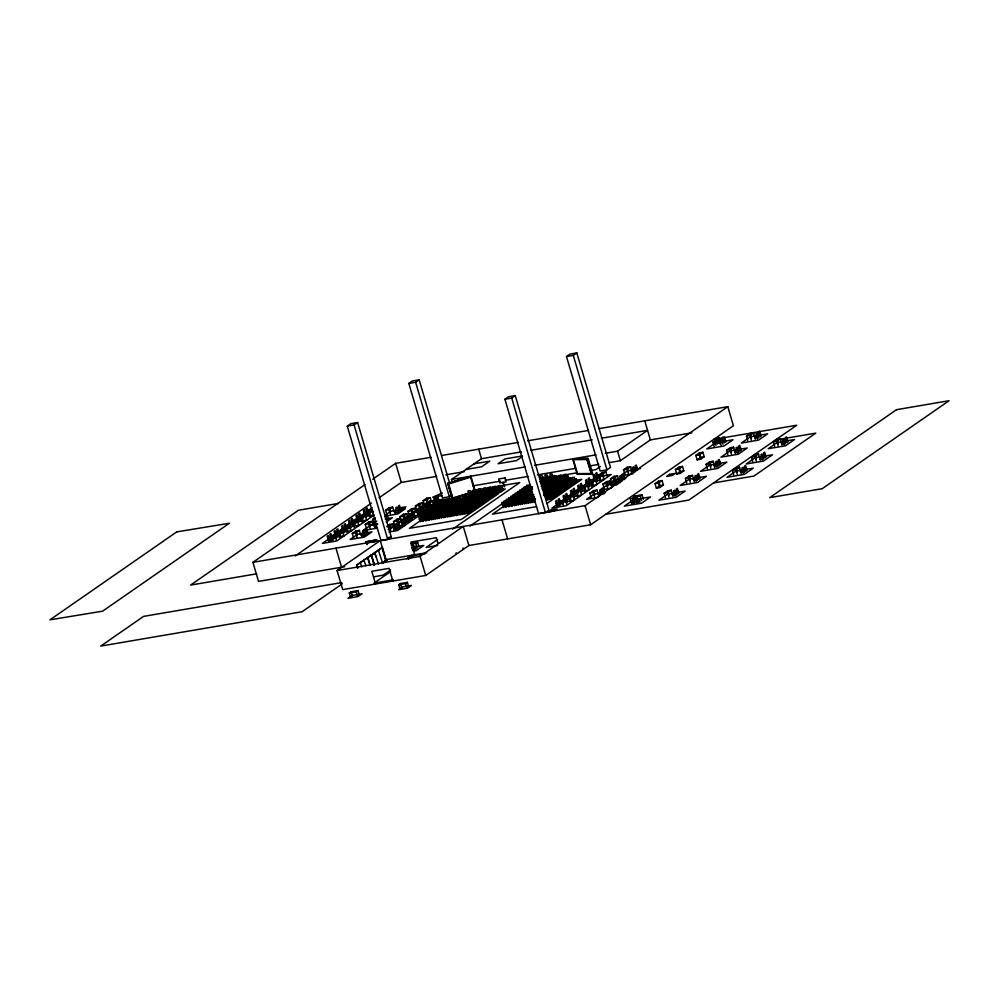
<?xml version="1.0" encoding="UTF-8"?>
<svg xmlns="http://www.w3.org/2000/svg" width="999" height="999" viewBox="0 0 999 999"><rect width="100%" height="100%" fill="white"/><g stroke="black" fill="none" stroke-linecap="round" stroke-linejoin="round"><path stroke-width="1.5" d="M347.265 426.123L350.799 423.663L357.605 422.515L391.296 536.987L387.762 539.435L380.956 540.596L347.265 426.123L354.071 424.962L357.605 422.515M451.685 495.104L449.325 496.74L442.52 497.902L408.828 383.429L412.362 380.969L419.168 379.807L449.363 482.392M408.828 383.429L415.634 382.267L419.168 379.807M344.618 566.72L258.529 581.406L252.922 562.325L365.072 484.54M372.714 479.233L395.654 463.324L431.019 457.292M504.907 399.238L508.441 396.778L515.247 395.616L548.938 510.102L545.404 512.549L538.598 513.711L504.907 399.238L511.713 398.077L515.247 395.616M566.47 356.531L570.004 354.083L576.81 352.922L610.501 467.395L606.967 469.855L600.162 471.016L566.47 356.531L573.276 355.369L576.81 352.922M295.229 555.943L371.416 503.109M379.033 497.827L401.273 482.405L436.638 476.373M353.421 524.875L352.647 522.265L349.288 523.426L351.536 523.039L352.31 525.649M360.864 519.655L360.102 517.045L356.743 518.206L360.676 517.544L361.988 522.002M353.009 522.939L349.538 523.526L345.941 526.023L349.4 525.437L353.009 522.939L354.308 527.385M354.932 525.087L353.621 520.629L357.217 518.131L358.529 522.589M372.227 507.729L368.631 510.227L369.942 514.672M340.159 535.651L338.848 531.193L343.419 527.922L359.278 525.349M346.029 526.111L344.917 526.873L348.276 525.724L349.038 528.334M368.231 514.423L367.47 511.813L366.358 512.574L367.12 515.184M372.964 512.599L372.09 509.627L366.72 511.151L370.08 510.002L370.841 512.612M356.106 520.017L322.39 543.406L336.8 540.946L374.275 514.96L359.852 517.42M331.281 537.574L327.922 538.723L331.281 537.574L332.043 540.172M338.923 535.339L338.149 532.729L335.901 533.116L330.532 536.913L333.878 535.764L334.653 538.374M334.79 533.891L338.149 532.729M340.759 530.919L337.4 532.08L340.759 530.919L341.533 533.528M344.18 530.531L342.682 525.437L341.583 526.211L342.307 528.683L345.666 527.534L347.215 532.567M360.676 517.544L357.08 520.042L353.621 520.629M331.556 536.163L335.015 535.576L338.611 533.079L339.922 537.524M361.601 516.008L359.353 516.396L364.972 514.735L368.569 512.237L369.88 516.695M338.848 531.193L342.307 530.606L345.904 528.109L342.445 528.708M388.324 519.368L385.602 510.189L389.198 507.692L392.657 507.105L393.968 511.563M353.596 537.912L352.285 533.466L355.881 530.968L359.34 530.382L360.651 534.827M366.596 528.833L365.297 524.388L368.893 521.89L372.352 521.303L373.663 525.749M374.126 523.788L372.814 519.343L375.212 517.682M352.285 533.466L355.744 532.867L359.34 530.382M365.297 524.388L368.756 523.801L372.352 521.303M385.602 510.189L389.061 509.602L392.657 507.105M376.735 521.041L362.999 530.569L377.41 528.109M384.627 515.559L390.871 511.226L405.294 508.778L397.802 513.973L384.827 516.183M386.825 514.273L385.714 515.047L387.212 520.129M397.577 509.577L394.218 510.726L394.992 513.336M397.59 511.525L396.828 508.916L397.939 508.154L405.994 506.805L402.997 508.878L397.227 509.865M360.989 534.003L364.348 532.854L360.989 534.003L361.763 536.613M364.71 531.431L363.599 532.192L366.958 531.043L364.71 531.431L365.472 534.028M374.825 527.559L374.063 524.95L375.162 524.188L375.936 526.785M396.466 510.352L400.224 507.792M377.41 523.801L374.063 524.95M386.438 517.519L387.55 516.758L385.302 517.132M386.151 522.04L392.407 517.719L385.189 518.943M452.31 482.217L451.511 479.495L481.493 458.703L521.466 451.885M401.061 521.253L399.75 516.795L403.346 514.298L406.805 513.711L408.116 518.169M409.353 515.734L408.042 511.276L411.638 508.778L415.097 508.191L416.408 512.649M416.783 510.452L415.472 505.993L419.068 503.508L422.527 502.909L423.838 507.367M424.475 505.144L423.164 500.686L426.76 498.189L430.219 497.602L431.531 502.06M387.063 526.136L389.46 524.475L392.919 523.888L394.23 528.334M394.855 526.036L393.544 521.59L397.14 519.093L400.599 518.506L401.91 522.952M366.171 541.77L376.698 539.897L366.171 541.77L367.008 544.592M399.75 516.795L403.209 516.208L406.805 513.711M408.042 511.276L411.501 510.689L415.097 508.191M415.472 505.993L418.931 505.407L422.527 502.909M423.164 500.686L426.623 500.099L430.219 497.602M393.544 521.59L397.003 520.991L400.599 518.506M387.025 526.773L389.323 526.373L392.919 523.888M367.844 542.744L375.774 541.47M388.124 529.545L428.096 501.823L442.507 499.363L397.54 530.544L388.886 532.017M408.304 517.107L411.663 515.959L408.304 517.107L409.066 519.717M410.914 515.297L414.273 514.148L410.914 515.297L411.675 517.907M393.456 527.734L396.815 526.573L393.456 527.734L394.23 530.344M396.066 525.924L399.425 524.775L396.066 525.924L396.84 528.533M401.323 522.265L404.682 521.116L401.323 522.265L402.098 524.875M403.933 520.454L407.292 519.305L403.933 520.454L404.695 523.064M424.363 506.505L427.722 505.357L424.363 506.505L425.137 509.115M426.973 504.695L430.332 503.546L426.973 504.695L427.747 507.305M419.43 511.313L420.542 510.539L417.182 511.7L417.957 514.31M419.792 509.89L423.151 508.741L419.792 509.89L420.567 512.499M432.305 501.186L435.664 500.037L432.305 501.186L433.079 503.796M434.915 499.388L438.274 498.226L434.915 499.388L435.676 501.985M599.238 428.596L727.784 406.668L733.391 425.749L590.659 524.75L468.893 545.516L425.724 575.461L342.694 589.622L337.075 570.541L380.244 540.596L385.864 559.677L426.635 552.722M422.739 518.006L419.443 519.193L422.739 518.006L423.514 520.616M421.69 517.632L424.987 516.458L423.826 517.27L423.089 514.785L420.966 515.147L422.452 520.229M436.351 507.455L435.177 508.266L434.453 505.794L436.588 505.432L437.312 507.904L438.486 507.092M437.425 506.705L439.56 506.343L438.836 503.871L436.7 504.233L437.425 506.705L440.734 505.531L442.02 509.49L439.885 509.852L439.16 507.38L441.283 507.005M432.817 511.026L433.991 510.214L434.752 512.824M439.56 506.343L440.734 505.531M441.808 504.782L442.982 503.983L443.743 506.58M447.477 500.861L446.303 501.673L445.579 499.188L443.444 499.55L444.18 502.035M425.861 517.482L422.552 518.656L425.861 517.482L426.623 520.092M433.803 510.864L437.1 509.69M442.794 504.62L443.956 503.808M448.464 500.686L447.29 501.498L446.553 499.025L448.688 498.663L449.425 501.136L450.586 500.324M424.413 517.919L409.428 528.321L461.313 519.468L498.788 493.469L486.575 495.554M433.154 511.85L435.651 510.127M438.149 508.391L444.393 504.058M357.505 568.019L356.643 565.122L382.355 547.489L386.188 560.526L382.767 562.912M356.643 565.122L382.355 547.489M428.109 515.921L426.935 516.733L427.709 519.343M432.604 512.799L431.431 513.611L429.957 508.916L432.092 508.541M433.678 512.05L434.852 511.238L432.717 511.613M441.595 506.568L440.434 507.38L439.697 504.895L437.562 505.257L438.299 507.742L441.595 506.568L442.37 509.178M428.971 516.945L425.674 518.119L428.971 516.945L429.745 519.555M427.922 516.57L429.083 515.759M434.665 511.888L437.962 510.714L434.665 511.888L433.928 509.403L436.063 509.04L436.8 511.525M441.408 507.205L444.705 506.031L443.544 506.843M434.553 513.086L435.714 512.275L432.417 513.449L431.68 510.964L433.816 510.601M452.535 500.611L453.708 499.8L450.399 500.974L449.675 498.489L451.81 498.126L453.309 503.209M431.943 516.471L428.646 517.657L431.943 516.471L432.717 519.08M436.788 510.127L434.652 510.489L435.389 512.974L436.563 512.162M439.885 509.852L443.181 508.678L442.02 509.49M445.554 505.919L444.38 506.73L446.516 506.368L445.791 503.896L443.656 504.258L445.429 510.089L446.603 509.278M450.287 500.774L448.151 501.136L448.876 503.621L450.049 502.809L450.811 505.407M454.782 497.652L452.647 498.014L453.371 500.499L454.545 499.687M434.19 514.922L433.029 515.734L433.791 518.331M439.772 511.051L440.934 510.239M448.763 504.807L449.937 503.996M452.185 502.447L448.876 503.621M435.626 515.846L432.33 517.02L435.626 515.846L436.401 518.456M439.722 516.146L438.224 511.063L436.088 511.426L436.825 513.898L440.122 512.724M441.321 510.789L443.456 510.427L442.719 507.942L440.584 508.304L441.321 510.789L444.617 509.615M444.742 508.416L443.568 509.228L445.704 508.866M451.723 501.698L449.587 502.072L450.312 504.545L451.486 503.733M455.457 505.232L453.971 500.149L451.835 500.511L452.559 502.984L455.869 501.81M436.513 517.257L435.739 514.647L434.577 515.459L437.874 514.285M469.817 492.607L468.643 493.419L471.953 492.245L469.817 492.607L470.579 495.217M522.402 456.543L516.57 460.576L498.064 463.736L505.057 458.891L522.14 455.981M439.735 515.147L436.438 516.321L439.735 515.147L440.509 517.757M453.571 502.559L451.448 502.922L452.172 505.407L453.346 504.595L454.108 507.205M457.317 506.093L455.831 500.998L453.696 501.361L454.42 503.846L455.594 503.034L456.356 505.644M476.973 491.396L473.663 492.569L476.973 491.396L477.734 493.993M342.345 583.803L302.06 611.75L100.762 646.078L143.569 616.383L341.795 582.579M444.193 514.385L440.896 515.559L444.193 514.385L444.967 516.995M446.79 509.602L444.655 509.965L445.392 512.437L446.565 511.625M450.537 513.124L449.038 508.041L446.915 508.404L447.639 510.889L450.936 509.702M455.794 503.359L453.658 503.721L454.383 506.206L455.556 505.394M458.042 501.798L455.906 502.16L456.63 504.645L457.804 503.833M460.052 502.272L458.878 503.084L461.014 502.722M463.374 499.962L465.509 499.6L464.785 497.127L462.649 497.49L463.374 499.962L464.547 499.15M467.033 495.566L464.897 495.929L465.621 498.401L466.795 497.602M467.282 497.215L470.654 494.88M475.387 492.632L472.077 493.806L475.387 492.632L476.148 495.242M445.392 512.437L448.688 511.263L450.074 515.559M457.692 505.032L454.383 506.206M456.63 504.645L459.94 503.471M465.509 499.6L466.683 498.788M468.931 497.227L465.621 498.401M448.226 513.698L444.917 514.872L448.226 513.698L448.988 516.308M452.322 513.998L450.824 508.916L448.688 509.278L449.413 511.75L450.586 510.939L451.348 513.548M454.57 512.437L453.071 507.355L450.936 507.717L451.66 510.202L452.834 509.39M463.561 506.206L462.062 501.111L459.927 501.473L460.664 503.958L463.961 502.784M467.407 499.275L468.568 498.464M491.733 493.631L500.761 492.095L505.257 488.973L468.918 495.242L469.655 497.714L470.816 496.915L471.59 499.512M452.722 510.576L449.413 511.75M460.352 507.317L459.577 504.707L458.416 505.519L461.713 504.345M469.542 498.913L470.704 498.101M480.407 491.77L477.097 492.944L480.407 491.77L482.567 499.438M482.754 493.144L481.98 490.534L478.683 491.708M452.422 512.986L449.125 514.16L452.422 512.986L453.196 515.584M456.518 513.286L455.02 508.191L452.897 508.553L453.621 511.038L456.918 509.865M461.775 503.521L459.64 503.883L460.364 506.356L461.538 505.544L462.3 508.154M462.612 504.795L464.747 504.433L464.023 501.96L461.888 502.322L462.612 504.795L463.786 503.996L464.547 506.593M474.513 500.811L473.014 495.716L470.879 496.078L471.603 498.563L472.777 497.752L473.551 500.362M453.309 514.398L452.547 511.788L451.373 512.599L454.67 511.426M463.673 505.182L460.364 506.356M471.491 499.762L472.664 498.951M485.889 490.846L482.579 492.02L485.889 490.846L486.65 493.456M488.236 492.22L487.462 489.61L484.165 490.784L484.927 493.394M455.507 511.888L456.68 511.076M463.499 512.662L461.413 505.931L459.278 506.293L460.002 508.778L463.311 507.604M463.424 506.406L462.262 507.217L464.385 506.855M469.655 506.343L468.156 501.248L466.021 501.61L466.758 504.095L467.919 503.284M474.9 496.578L472.764 496.94L473.501 499.413L474.662 498.601M479.233 501.735L477.147 495.017L475.012 495.379L475.749 497.852L479.045 496.678M383.566 562.15L385.814 560.589L381.98 547.552M505.019 477.922L506.181 481.868L499.837 482.954L498.676 479.008L505.082 477.884M386.613 560.227L384.877 560.526M457.642 511.525L458.816 510.714M457.754 510.327L461.063 509.153L462.325 513.474M466.633 505.294L467.807 504.483M489.947 492.532L489.185 489.922L490.347 489.11L492.482 488.748L493.256 491.358M490.896 489.997L487.599 491.171L490.896 489.997L492.732 496.528M462.837 508.853L461.675 509.665L463.811 509.303M468.419 504.982L471.715 503.808L468.419 504.982L467.694 502.509L469.817 502.147L471.316 507.23M473.563 505.669L472.065 500.586L469.942 500.949L470.666 503.421L471.84 502.622L472.602 505.219M475.162 500.312L476.336 499.5M480.319 500.998L478.821 495.904L476.685 496.266L477.41 498.751L478.583 497.939L479.345 500.549M481.068 494.343L478.933 494.705L479.657 497.19L480.831 496.378M492.482 488.748L489.185 489.922M460.477 511.613L457.18 512.787L460.477 511.613L461.251 514.223M462.724 510.052L459.428 511.226L460.589 510.414L461.363 513.024M480.719 497.577L477.41 498.751M502.722 482.455L504.607 486.813L503.296 482.367M497.302 487.987L493.993 489.16L497.302 487.987L498.064 490.596M464.622 510.901L461.326 512.075L464.622 510.901L465.397 513.511M463.573 510.514L464.747 509.702L465.509 512.312M469.168 512.862L467.22 506.118L465.097 506.481L465.821 508.953L469.13 507.779L469.892 510.389M473.663 509.752L471.728 502.997L469.592 503.359L470.317 505.844L473.626 504.67L474.388 507.267M478.159 506.63L476.223 499.875L474.088 500.237L474.812 502.722L475.986 501.91L476.748 504.52M480.719 496.753L478.583 497.115L479.308 499.6L480.482 498.788M485.477 494.268L483.991 489.173L481.855 489.535L483.803 496.478L484.977 495.666L485.751 498.276M485.327 492.445L486.063 494.917L489.36 493.743M495.716 489.235L492.407 490.409L495.716 489.235L496.478 491.833M411.738 544.405L417.682 542.445L418.993 546.903M415.984 549.025L415.222 546.416L413.087 546.778L411.925 547.589L412.687 550.199M465.709 510.152L466.87 509.34L467.644 511.95M469.13 507.779L465.821 508.953M473.626 504.67L470.317 505.844M472.564 504.283L475.874 503.109L476.635 505.706M482.617 498.426L479.308 499.6M487.112 495.304L483.803 496.478M466.258 510.626L465.097 511.438L468.394 510.264L466.258 510.626L467.033 513.236M475.262 504.383L474.088 505.194L477.385 504.02L475.262 504.383L476.024 506.993M481.88 500.899L478.583 502.072L481.88 500.899L482.654 503.508M482.005 499.712L480.831 500.511L484.14 499.338L482.005 499.712L482.767 502.31M486.388 497.789L483.079 498.963L486.388 497.789L487.15 500.387M486.501 496.59L485.327 497.402L488.636 496.228L486.501 496.59L487.262 499.2M490.884 494.667L487.574 495.841L490.884 494.667L491.645 497.277M414.048 547.227L415.222 546.416M500.736 488.374L497.427 489.547L500.736 488.374L501.498 490.984M470.641 508.703L467.345 509.877L470.641 508.703L471.416 511.301M475.137 505.581L471.84 506.755L475.137 505.581L475.911 508.191M479.632 502.46L476.336 503.633L479.632 502.46L480.407 505.069M493.893 495.716L493.131 493.106L489.822 494.28M350.612 597.452L349.3 592.994L351.099 591.745L358.017 590.571L359.328 595.017M503.084 489.735L502.31 487.137L499.013 488.311M349.3 592.994L356.218 591.82L358.017 590.571M390.534 570.004L383.029 575.212L373.876 576.773M406.805 558.728L411.813 555.257M373.963 583.154L390.547 571.653M408.404 559.265L413.499 555.719L425.499 553.683M437.512 539.585L426.148 547.477L437.674 545.504M452.684 529.07L519.705 482.579L474.463 490.297M337.075 570.541L420.104 556.381L463.274 526.436L468.893 545.516M469.98 526.123L505.357 501.585M510.414 498.076L514.21 495.442M519.28 491.933L524.338 488.424M505.781 503.846L502.472 505.019L505.781 503.846L506.543 506.456M509.215 500.349L510.389 499.537M511.463 498.788L514.772 497.614M520.467 492.544L523.763 491.371L522.589 492.182L521.865 489.71L519.73 490.072L521.228 495.154M522.714 490.984L523.876 490.172M548.538 485.439L546.416 485.801L543.906 477.285L540.596 478.459L539.872 475.974L542.007 475.611L542.732 478.096L539.61 478.771M531.281 489.298L530.506 486.7L529.345 487.512L528.608 485.027L526.473 485.389L527.21 487.874M542.732 478.096L543.906 477.285M508.891 503.321L505.594 504.495L508.891 503.321L509.652 505.931M507.842 502.934L509.003 502.122M521.328 493.581L524.625 492.407L521.328 493.581L520.591 491.096L522.727 490.734L523.464 493.219M523.576 492.02L524.75 491.208L525.511 493.818M529.595 484.865L530.319 487.337L531.493 486.525M508.691 502.897L492.457 514.148L536.713 506.605M521.178 494.23L524.937 491.633M550.924 483.204L548.913 476.436L545.616 477.609L544.88 475.124L547.015 474.762L547.752 477.235L544.043 478.022L545.541 483.104M516.72 497.889L517.882 497.077M521.216 494.767L522.377 493.956M527.959 490.097L529.12 489.285M512 502.784L508.703 503.958L512 502.784L512.774 505.394M523.364 493.793L522.19 494.605L521.466 492.12L523.601 491.758M530.107 489.11L528.933 489.922L528.209 487.45L530.344 487.087L531.068 489.56M531.181 488.361L532.355 487.562M547.752 477.235L548.913 476.436M540.696 482.205L541.87 481.393L542.632 484.003M515.334 500.474L516.495 499.662L514.373 500.037M517.582 498.926L518.743 498.114L516.62 498.476M528.821 491.121L529.994 490.309L527.859 490.671M514.972 502.31L511.675 503.484L514.972 502.31L515.746 504.92M517.22 500.749L513.923 501.923L516.058 501.56M517.569 497.527L515.447 497.889L516.171 500.374L517.345 499.562M522.914 495.691L525.049 495.329L524.325 492.844L522.19 493.206L522.914 495.691L524.088 494.88L524.85 497.49M526.336 493.319L525.162 494.13L527.297 493.768L528.346 497.115L526.211 497.477L525.486 495.005L527.609 494.642M545.941 479.682L544.78 480.494L548.076 479.32L545.941 479.682L547.077 483.254M554.695 478.184L553.933 475.574L550.636 476.748L549.9 474.263L552.035 473.901L552.759 476.386L549.063 477.16M522.802 496.89L523.976 496.078M525.049 495.329L526.223 494.517M546.303 480.644L543.006 481.818L544.18 481.006L544.942 483.616M552.759 476.386L553.933 475.574M518.656 501.685L515.359 502.859L518.656 501.685L519.43 504.295M525.761 493.781L523.626 494.143L524.35 496.628L525.524 495.816M526.598 495.067L528.733 494.692L528.009 492.22L525.874 492.582L526.598 495.067L529.907 493.893M549.188 480.144L548.026 480.956L551.323 479.782M399.987 589.248L398.676 584.79L400.474 583.541L407.392 582.367L408.703 586.813M524.35 496.628L527.659 495.442M553.858 481.068L553.096 478.471L549.787 479.645M522.764 500.986L519.468 502.16L522.764 500.986L523.538 503.596M526.211 497.477L527.385 496.665L528.146 499.275M554.258 477.297L552.122 477.659L552.847 480.132L554.982 479.77L557.929 477.597L554.62 478.821L556.755 478.459M543.468 482.529L544.205 485.002L547.502 483.828L545.367 484.19M552.847 480.132L554.02 479.32L554.782 481.93M398.676 584.79L405.594 583.616L407.392 582.367M533.578 498.963L532.08 493.881L529.945 494.243L530.669 496.715L531.843 495.904M545.329 486.55L544.168 487.362L543.431 484.877L545.566 484.515M546.416 485.801L547.577 484.99L548.351 487.599M527.996 502.834L527.235 500.224L523.926 501.398M528.421 498.276L531.73 497.102L533.104 501.398M562.937 476.785L559.64 477.959L562.937 476.785L563.711 479.395M531.256 499.537L527.947 500.711L531.256 499.537L532.017 502.147M531.368 498.339L530.207 499.15L532.33 498.788M533.616 496.778L532.455 497.589L534.577 497.227M549.587 483.828L547.452 484.19L548.189 486.675L549.363 485.864L550.124 488.474M552.971 486.788L555.107 486.426L555.831 488.898L553.696 489.26L551.835 482.267L549.712 482.642L550.437 485.114L551.61 484.303M567.557 479.345L566.058 474.263L563.923 474.625L564.66 477.11L567.956 475.936L568.718 478.533M533.329 499.188L532.155 499.999L535.464 498.826L533.329 499.188L534.09 501.785M543.394 492.195L546.703 491.021L545.529 491.833L544.805 489.348L542.669 489.722M545.641 490.634L547.777 490.272L547.052 487.799L544.917 488.161L545.641 490.634L546.815 489.822L547.589 492.432M551.548 484.677L549.413 485.039L550.149 487.524L551.311 486.713M552.397 485.964L554.52 485.601L553.796 483.116L551.66 483.479L552.397 485.964L555.694 484.79M456.093 553.521L456.193 552.759M463.024 548.713L463.124 547.952M567.956 475.936L564.66 477.11M546.69 490.209L544.555 490.571L545.292 493.056L546.453 492.245M548.938 488.648L546.803 489.011L547.539 491.496L548.701 490.684M545.679 483.329L547.814 482.954L549.787 489.935L553.084 488.761M554.283 486.813L556.418 486.451L555.681 483.966L553.546 484.328L554.283 486.813L555.456 486.001M558.778 483.691L560.914 483.329L560.177 480.844L558.054 481.218L558.778 483.691L559.952 482.879M562.2 481.318L561.026 482.13L563.161 481.768L563.923 484.378M548.588 491.87L545.292 493.056M547.539 491.496L550.836 490.322L552.097 494.63M558.666 484.89L559.827 484.078L561.101 488.386M560.914 483.329L562.087 482.517M554.358 493.069L552.859 487.974L550.724 488.349L551.448 490.821L552.622 490.01L553.384 492.619M561.613 483.778L560.439 484.59L563.748 483.416M562.699 483.029L564.822 482.667L564.098 480.182L561.962 480.544L562.699 483.029L565.996 481.855M567.657 480.094L571.028 477.747L540.946 482.879M552.16 493.618L548.851 494.792L550.986 494.43M552.272 492.42L551.098 493.231L553.234 492.869L554.008 495.479M554.52 490.859L553.346 491.67L552.622 489.198L554.757 488.836M563.436 490.909L561.5 484.153L559.365 484.515L560.102 487L563.399 485.826M563.511 484.627L562.35 485.439L561.613 482.954L563.748 482.592M546.49 497.552L547.664 496.74L548.426 499.35M546.603 496.353L549.912 495.179L550.674 497.789M555.481 491.308L556.655 490.497L557.417 493.106M561.151 487.387L557.842 488.561L559.015 487.749L559.79 490.359M564.472 485.077L565.646 484.265M566.72 483.516L567.894 482.704L568.668 485.314M555.931 492.982L552.622 494.155L555.931 492.982L556.693 495.579M556.043 491.783L554.87 492.594L558.179 491.421L556.043 491.783L556.805 494.393M560.427 489.86L557.117 491.033L560.427 489.86L561.188 492.47M560.539 488.661L559.365 489.473L562.674 488.299L560.539 488.661L561.301 491.271M564.922 486.738L561.613 487.912L564.922 486.738L565.684 489.348M567.282 483.978L566.108 484.79L569.418 483.616L567.282 483.978L568.044 486.588M569.53 482.43L568.356 483.241L571.665 482.055L569.53 482.43L570.292 485.027M573.913 480.507L570.604 481.68L573.913 480.507L574.675 483.104M576.161 478.946L572.864 480.119L576.161 478.946L576.923 481.555M553.671 494.53L550.374 495.716L553.671 494.53L554.445 497.14M605.282 453.271L617.582 451.173L647.552 430.369L601.423 438.249M546.853 503.571L581.818 479.308L569.617 481.393M600.324 466.483L595.829 469.605L591.296 470.367M567.095 497.352L563.748 498.501L567.095 497.352L567.869 499.962M575.362 494.767L574.587 492.157L572.34 492.544L571.228 493.306L576.535 492.482L572.939 494.98L566.346 496.69L569.705 495.541L570.479 498.151M582.517 489.797L581.743 487.187L579.495 487.574L578.384 488.349L583.641 487.375L580.044 489.872L573.838 491.496L577.197 490.347L577.959 492.957M597.902 479.133L597.127 476.523L594.88 476.91L593.768 477.672L598.975 476.835L595.379 479.333L588.911 481.056L592.27 479.895L593.031 482.505M607.217 476.311L605.906 471.853L602.447 472.452L598.851 474.937L600.162 479.395M563.049 503.296L562.275 500.699L558.916 501.848L565.471 500.174L569.068 497.689L565.609 498.276L562.012 500.774L563.324 505.219M592.257 486.85L590.946 482.392L587.487 482.992L583.891 485.477L585.202 489.935M559.677 502.497L556.318 503.658L559.677 502.497L560.439 505.107M574.587 492.157L573.476 492.932L574.25 495.529M581.743 487.187L580.631 487.962L581.406 490.571M590.946 482.392L587.35 484.89L580.993 486.538L584.353 485.389L585.127 487.987M589.66 481.705L586.301 482.854L589.66 481.705L590.421 484.315M597.127 476.523L596.016 477.297L596.79 479.895M605.906 471.853L602.31 474.35L596.378 475.861L599.737 474.712L600.499 477.322M588.061 483.029L551.835 508.154L566.246 505.694L611.213 474.5L596.803 476.96L589.31 482.155L603.721 479.695M609.065 462.637L620.391 460.701L650.361 439.91L691.882 432.829M591.183 497.577L589.872 493.119L593.468 490.634L596.927 490.034L598.901 496.278M604.195 488.548L602.884 484.09L606.48 481.605L609.939 481.006L611.863 487.262M611.775 483.291L610.464 478.833L614.06 476.348L617.519 475.749L618.831 480.207M624.837 474.225L623.526 469.78L627.122 467.282L630.581 466.695L631.892 471.141M589.872 493.119L593.331 492.532L596.927 490.034M602.884 484.09L606.343 483.504L609.939 481.006M610.464 478.833L613.923 478.246L617.519 475.749M623.526 469.78L626.985 469.193L630.581 466.695M630.931 470.442L634.29 469.293L630.931 470.442L631.705 473.051M633.541 468.631L636.9 467.482L633.541 468.631L634.315 471.241M618.231 479.42L621.59 478.259L618.231 479.42L618.993 482.03M620.841 477.609L624.2 476.461L620.841 477.609L621.603 480.219M601.485 492.519L598.126 493.668L601.485 492.519L600.761 490.034L599.65 490.809L600.374 493.294M600.736 491.858L604.095 490.709L600.736 491.858L601.51 494.468M614.447 483.504L611.088 484.652L614.447 483.504L613.723 481.019L612.612 481.793L613.336 484.278M613.698 482.854L617.057 481.693L613.698 482.854L614.472 485.452M252.922 562.325L585.052 505.669L727.784 406.668M635.002 502.634L633.279 497.227L635.077 495.979L641.995 494.792L643.306 499.25M714.198 446.615L712.886 442.157L714.685 440.921L721.603 439.735L722.914 444.193M655.044 483.666L658.641 481.168L662.1 480.581L663.411 485.027L659.815 487.524L656.355 488.111L655.044 483.666L658.503 483.079L662.1 480.581M675.436 469.53L679.033 467.033L682.492 466.433L683.803 470.891L680.207 473.389L676.748 473.976L675.436 469.53L678.895 468.931L682.492 466.433M695.816 455.382L699.412 452.884L702.871 452.297L704.183 456.755L700.586 459.253L697.127 459.84L695.816 455.382L699.275 454.795L702.871 452.297M633.279 497.227L640.197 496.041L641.995 494.792M712.886 442.157L719.804 440.984L721.603 439.735M721.74 440.621L725.037 439.448L721.74 440.621L722.502 443.231M640.009 501.785L639.248 499.175L635.938 500.349M656.355 488.111L659.952 485.626L663.411 485.027M676.748 473.976L680.344 471.478L683.803 470.891M697.127 459.84L700.724 457.342L704.183 456.755M665.484 497.714L664.173 493.269L667.782 490.771L671.241 490.172L672.552 494.63M686.738 482.904L685.426 478.459L689.035 475.961L692.494 475.374L693.806 479.82M747.826 440.509L746.528 436.051L750.124 433.566L753.583 432.967L754.894 437.425M707.354 468.793L706.043 464.335L709.64 461.838L713.099 461.251L714.41 465.709M727.871 454.67L726.56 450.224L730.157 447.727L733.616 447.14L734.927 451.585M685.426 478.459L688.898 477.872L692.494 475.374M746.528 436.051L749.987 435.464L753.583 432.967M664.173 493.269L667.644 492.669L671.241 490.172M706.043 464.335L709.502 463.748L713.099 461.251M726.56 450.224L730.019 449.637L733.616 447.14M672.876 496.391L672.102 493.781L673.214 493.007L673.975 495.616M674.712 491.97L678.071 490.821L674.712 491.97L675.474 494.58M694.13 481.58L693.356 478.971L694.467 478.209L695.229 480.806M695.966 477.16L699.325 476.011L695.966 477.16L696.728 479.77M754.445 436.575L757.804 435.414L754.445 436.575L755.219 439.185M757.055 434.765L760.414 433.616L757.055 434.765L757.816 437.375M714.735 467.457L713.96 464.86L715.072 464.085L715.846 466.695M716.57 463.049L719.929 461.888L716.57 463.049L717.344 465.659M735.252 453.346L734.49 450.736L735.601 449.975L736.363 452.584M737.1 448.938L740.459 447.777L737.1 448.938L737.861 451.536M675.461 492.632L672.102 493.781M696.715 477.822L693.356 478.971M717.319 463.698L713.96 464.86M737.849 449.587L734.49 450.736M774.625 446.278L773.313 441.82L776.91 439.323L780.369 438.736L781.68 443.194M733.741 474.8L732.429 470.342L736.038 467.857L739.497 467.257L740.808 471.715M752.784 461.526L751.473 457.067L755.069 454.57L758.528 453.983L759.839 458.429M773.313 441.82L776.772 441.233L780.369 438.736M732.429 470.342L735.888 469.755L739.497 467.257M751.473 457.067L754.932 456.481L758.528 453.983M760.164 460.189L759.402 457.579L760.514 456.818L761.275 459.428M762.012 455.781L765.371 454.62L762.012 455.781L762.774 458.379M782.005 444.955L781.243 442.345L782.342 441.57L783.116 444.18M783.84 440.534L787.2 439.385L783.84 440.534L784.615 443.144M740.359 470.866L743.718 469.705L740.359 470.866L741.133 473.476M742.969 469.055L746.328 467.907L742.969 469.055L743.731 471.665M762.761 456.431L759.402 457.579M784.602 441.183L781.243 442.345M572.752 459.003L588.186 458.429L592.682 473.688L591.658 474.15L577.247 474.275L572.752 459.003L588.186 458.429M577.247 474.275L578.271 473.813M442.457 492.932L432.729 497.19L441.72 495.654M447.702 483.354L471.041 476.348L447.702 483.354L452.372 498.838L447.877 483.578M474.712 491.183L452.822 498.002L448.713 484.016L470.591 477.185L474.3 489.785M455.132 497.702L469.468 493.231M453.846 498.389L472.602 492.532M441.783 455.457L518.518 442.37M527.597 440.821L588.548 430.419M530.694 450.312L592.207 439.822M474.113 463.811L489.797 461.138L481.643 466.795L465.959 469.468M445.854 474.8L464.31 471.653M451.511 479.495L525.324 466.908M534.54 465.334L596.053 454.845M338.524 503.409L298.539 510.227L190.609 585.077L256.731 573.801M713.698 439.41L796.727 425.249L688.811 500.099L605.781 514.26M472.952 485.851L500.549 481.143M505.157 480.357L528.159 476.436M537.35 474.875L575.686 468.331M589.485 465.984L598.688 464.41M483.429 488.299L485.564 487.937L487.062 493.019M488.449 487.45L490.584 487.075L492.082 492.17M540.022 479.12L576.223 472.939M542.27 479.333L544.405 478.971M547.29 478.484L549.425 478.121M542.37 479.67L559.04 476.823M775.436 440.022L815.796 433.129L753.908 476.061L713.548 482.942M481.98 490.534L479.845 490.896L480.619 493.506M487.462 489.61L485.327 489.972L486.101 492.582M502.31 487.137L500.174 487.5L500.949 490.109M553.096 478.471L550.961 478.833L552.097 482.392M540.334 481.256L542.469 480.894M539.735 481.768L556.156 478.958L556.918 481.568M367.47 511.813L364.111 512.962L368.569 512.237M557.867 479.283L561.176 478.109L559.04 478.471L559.802 481.081M373.114 511.238L367.357 512.225L358.991 517.819L359.752 520.429M443.331 500.749L441.196 501.111L442.694 506.206M446.441 500.212L444.305 500.586L445.791 505.282L446.965 504.47L443.656 505.644L442.932 503.171L445.054 502.809M452.535 499.213L450.399 499.575L452.247 506.343M468.806 496.441L466.67 496.803L467.569 500.199M483.079 494.006L485.214 493.643M526.361 486.588L524.225 486.95L524.962 489.435M541.221 484.078L543.356 483.716L544.08 486.201L541.945 486.563M396.828 508.916L399.076 508.541M458.229 499.063L460.364 498.688M462.337 498.351L464.473 497.989L463.299 498.801L462.574 496.328L460.439 496.69L461.163 499.163M493.131 493.106L490.996 493.469L491.758 496.078M528.371 487.062L530.506 486.7M558.054 482.03L560.189 481.668M441.083 502.31L438.948 502.672L440.447 507.754M444.193 501.773L442.058 502.135L443.556 507.23M447.315 501.248L445.179 501.61L445.904 504.095M462.537 498.676L460.402 499.05L461.126 501.523L463.261 501.161M467.669 497.739L472.177 496.965M482.967 495.192L480.831 495.566L481.555 498.039M488.723 494.143L484.602 494.917L486.101 500.012M527.222 487.612L525.099 487.974L525.824 490.459M557.929 482.405L555.806 482.779L556.53 485.252M563.523 481.381L559.715 482.105L560.714 485.489M530.319 487.337L532.455 486.975M453.371 500.499L455.507 500.137M469.655 497.714L471.79 497.352M475.986 496.64L473.863 497.002L473.126 494.517M477.997 496.303L480.132 495.929M486.063 494.917L488.186 494.555M550.786 483.878L548.663 484.24L547.927 481.768M552.684 483.553L554.82 483.191L554.083 480.719M559.028 482.48L556.893 482.842L556.156 480.357M640.571 468.618L627.597 470.829L620.104 476.024L633.079 473.813M454.433 500.886L451.123 502.06L453.259 501.698L454.033 504.295M529.245 488.086L531.381 487.724L530.207 488.536L529.47 486.051L527.347 486.413L528.846 491.508M466.733 498.938L472.839 497.902M545.192 485.564L548.239 485.039M558.928 483.216L565.034 482.18M420.591 507.017L435.015 504.557M441.945 503.334L439.81 503.696L442.058 511.013M448.039 502.335L445.904 502.697L446.628 505.169M468.519 498.838L466.383 499.2L467.107 501.685L469.243 501.323M476.573 497.465L474.438 497.827L477.097 506.243M524.975 489.173L522.839 489.535L524.325 494.243M528.096 488.636L525.961 489.011L526.685 491.483M531.068 488.174L528.933 488.536L529.657 491.008M541.183 486.438L543.319 486.076M559.602 483.304L557.467 483.666L558.191 486.151M454.807 501.423L456.943 501.061L456.218 498.588L454.083 498.951L455.581 504.033M471.603 498.563L473.738 498.201M475.749 497.852L477.884 497.49M479.657 497.19L481.793 496.828M550.437 485.114L552.572 484.752M566.845 482.317L568.98 481.955M466.321 500.024L468.456 499.662M565.759 483.066L567.894 482.704M442.807 504.37L440.684 504.732L442.17 509.815M478.471 498.314L476.336 498.676L478.271 505.432M528.821 489.722L526.685 490.097L527.41 492.569M532.504 489.098L530.369 489.46L531.093 491.945M551.298 485.889L553.434 485.526M452.559 502.984L454.695 502.622M473.501 499.413L476.798 498.239L478.059 502.547M548.189 486.675L550.324 486.313M441.708 505.369L443.843 505.007L440.547 506.181M437.45 506.456L435.314 506.818L436.051 509.303M440.559 505.919L438.424 506.293L439.16 508.766M443.531 505.444L441.408 505.819L442.132 508.291L444.268 507.929L445.03 510.539M459.815 502.672L457.679 503.034L458.566 506.443M520.479 492.295L518.344 492.657L519.83 497.365L521.003 496.553L517.694 497.727L516.97 495.242L519.093 494.88M526.573 491.283L524.438 491.645L526.286 498.414M549.05 487.45L551.186 487.087L553.271 493.818M559.253 485.714L557.117 486.076L558.616 491.158M450.312 504.545L452.447 504.183M454.42 503.846L456.555 503.484M541.908 488.923L544.043 488.561L543.119 485.751M550.149 487.524L552.272 487.15M474.088 501.061L476.223 500.699M525.611 492.232L527.747 491.87L524.438 493.044L523.713 490.571L525.849 490.197L527.347 495.292M438.311 507.48L436.176 507.842L436.913 510.327M457.567 504.233L455.432 504.595L456.168 507.08L458.291 506.718M465.909 502.809L463.773 503.171L464.51 505.656M473.976 501.436L471.84 501.798L473.776 508.553M475.611 501.161L477.734 500.786L479.233 505.881M515.122 494.38L512.986 494.742L513.711 497.227M521.353 493.319L519.218 493.681L519.942 496.166M532.117 491.52L529.982 491.883L530.706 494.368M557.005 487.275L554.87 487.637L555.594 490.122M452.172 505.407L454.308 505.044M460.664 503.958L462.787 503.596M466.995 502.872L464.86 503.246L464.135 500.761L466.271 500.399L467.769 505.482M475.049 501.498L472.914 501.873L472.19 499.388L474.325 499.025L475.811 504.108M479.195 500.799L477.06 501.161L478.234 500.349L478.996 502.959M545.829 489.435L543.693 489.797L542.957 487.312L545.092 486.95L546.59 492.045M550.024 488.711L547.902 489.073L547.165 486.6L549.3 486.238L550.799 491.321M554.17 488.012L552.035 488.374L550.062 481.406M560.102 487L562.225 486.638M563.861 486.351L567.17 485.177L565.034 485.539L565.796 488.149M352.36 522.614L366.783 520.154M413.099 512.212L427.522 509.752M372.814 519.343L375.112 518.943M434.103 509.015L436.238 508.653M440.334 507.954L442.457 507.592L443.231 510.202M432.954 509.577L430.819 509.94L431.543 512.412M439.036 508.566L436.9 508.928L437.637 511.413M444.692 507.604L446.828 507.242L448.326 512.325M459.528 505.069L457.392 505.444L458.116 507.917L460.252 507.554M461.526 504.732L463.661 504.37M467.569 503.696L465.447 504.07L466.171 506.543L468.306 506.181M515.984 495.417L513.848 495.779L514.585 498.251M522.077 494.405L519.942 494.767L520.666 497.252M550.611 489.535L548.476 489.897L551.136 498.314M445.816 507.667L447.952 507.305L447.215 504.82L445.092 505.182L446.578 510.277M466.758 504.095L468.881 503.733M470.666 503.421L472.802 503.059M474.812 502.722L478.121 501.548L478.883 504.158M549.787 489.935L551.923 489.572M453.309 506.955L455.444 506.593M430.706 511.138L428.571 511.5L429.295 513.973M444.58 508.803L442.445 509.165L443.181 511.638L445.317 511.276M516.845 496.441L514.722 496.803L515.447 499.288M523.501 495.342L521.378 495.704L522.102 498.176M552.509 490.397L550.374 490.759L552.31 497.502M626.211 477.822L614.685 479.795L599.687 490.184L611.226 488.224M447.677 508.528L449.812 508.166L449.075 505.681L446.953 506.043L448.439 511.138M551.448 490.821L553.583 490.459M425.337 513.224L423.214 513.586L424.712 518.681M428.459 512.687L426.323 513.061L427.822 518.144M434.54 511.688L432.405 512.05L433.141 514.535L435.277 514.173M511.488 498.526L509.353 498.888L510.089 501.373M529.832 495.429L527.697 495.804L529.195 500.886M533.853 494.742L531.718 495.117L532.604 498.513M449.887 509.328L452.023 508.966M551.336 492.02L549.2 492.382L550.374 491.57L551.136 494.18M405.606 517.407L420.017 514.96M581.818 487.362L596.228 484.902M426.211 514.248L424.076 514.622L425.574 519.705M429.32 513.723L427.185 514.085L428.683 519.168M432.292 513.249L430.157 513.611L431.655 518.693M435.976 512.624L433.841 512.986L435.339 518.069M444.543 511.163L442.407 511.525L443.906 516.608M448.576 510.477L446.441 510.839L447.939 515.921M452.772 509.752L450.649 510.114L452.135 515.209M460.826 508.379L458.691 508.741L460.189 513.836M464.972 507.667L462.849 508.041L464.335 513.124M506.131 500.624L503.996 500.986L505.494 506.068M509.24 500.087L507.105 500.449L508.603 505.544M512.35 499.562L510.214 499.925L511.713 505.007M531.605 496.303L529.47 496.665L530.968 501.76M548.014 493.506L545.879 493.868L547.377 498.963M549.65 493.231L551.773 492.869L553.271 497.952M435.389 512.974L437.525 512.612L438.648 516.895M447.639 510.889L449.775 510.514M451.66 510.202L453.796 509.827M460.002 508.778L462.137 508.404M468.069 507.392L470.204 507.03L469.468 504.557L467.345 504.92L469.28 511.675M530.669 496.715L532.804 496.353M549.088 493.581L546.952 493.943L546.228 491.458L548.364 491.096L549.85 496.191M506.993 501.648L504.857 502.01L506.356 507.105M430.045 514.81L427.909 515.172L429.408 520.254M442.295 512.712L440.159 513.086L441.658 518.169M450.524 511.313L448.389 511.675L449.887 516.77M452.535 510.976L454.67 510.601L456.168 515.696M466.496 508.591L464.36 508.953L465.859 514.035M513.074 500.649L510.939 501.011L512.437 506.093M527.222 498.226L529.358 497.864L530.856 502.959M543.631 495.429L545.766 495.067L547.252 500.162M370.492 525.374L377.697 524.138M436.825 513.898L438.961 513.536M453.621 511.038L455.756 510.676M469.592 508.316L472.889 507.142L470.754 507.504L471.528 510.114M516.171 500.374L518.306 499.999M521.99 499.375L519.855 499.737L519.13 497.265L521.253 496.903L522.752 501.985M526.098 498.676L523.963 499.038L523.239 496.565L525.362 496.191L526.86 501.286M607.18 484.99L620.154 482.779M440.821 514.398L438.686 514.76L439.847 513.948L440.621 516.558M449.3 512.949L447.165 513.311L448.339 512.499L449.1 515.109M517.607 501.298L519.742 500.936M528.309 499.475L526.173 499.837L529.482 498.663L530.244 501.273M527.235 500.224L525.099 500.586L525.861 503.196M547.664 496.74L545.529 497.102L546.291 499.712M337.375 533.016L351.785 530.556M398.114 522.614L412.525 520.154M574.325 492.557L588.736 490.097M338.611 533.079L335.152 533.666L336.463 538.124M329.882 538.211L344.293 535.751M390.621 527.809L405.032 525.349M566.82 497.752L581.243 495.292M605.494 492.195L593.968 494.155L586.475 499.35L598.001 497.39M559.328 502.947L573.751 500.487M388.574 537.45L391.296 536.987M639.248 499.175L637.112 499.537L637.874 502.147M630.931 501.198L634.228 500.024L632.092 500.399L632.866 502.997M410.764 543.631L417.682 542.445M378.359 550.062L382.567 563.036M411.188 545.117L413.324 544.742L414.822 549.837M411.7 547.527L423.838 545.454L416.346 550.649L413.311 551.173M371.116 555.094L374.5 565.147L371.491 555.032M367.495 557.604L370.017 564.772M363.873 560.114L365.946 565.846M360.252 562.624L361.9 566.908M385.065 560.402L386.788 560.102M384.977 560.839L386.888 560.427M382.442 562.937L383.441 562.787M375.462 582.892L393.444 579.832M475.362 491.396L470.866 476.123M787.974 441.983L786.475 436.9L785.364 437.674L786.862 442.757M784.952 439.76L785.726 442.37M785.364 443.793L783.865 438.711L782.754 439.473L784.252 444.567M776.91 439.323L778.221 443.781M776.772 441.233L778.084 445.691M761.176 436.213L759.677 431.131L758.578 431.905L760.077 436.988M766.133 457.23L764.635 452.147L763.523 452.909L765.022 458.004M758.166 433.991L758.928 436.6M758.566 438.024L757.08 432.942L755.968 433.703L757.467 438.798M763.111 455.007L763.885 457.617M763.523 459.041L762.025 453.958L760.913 454.72L762.412 459.815M755.556 435.801L756.318 438.411M750.124 433.566L751.435 438.012M749.987 435.464L751.298 439.922M755.069 454.57L756.38 459.028M754.932 456.481L756.243 460.926M741.221 450.387L739.722 445.304L738.611 446.066L740.109 451.161M747.09 470.504L745.591 465.422L744.492 466.196L745.978 471.278M738.211 448.164L738.973 450.774M744.08 468.281L744.842 470.891M738.611 452.197L737.112 447.102L736.001 447.877L737.499 452.959M744.48 472.315L742.981 467.232L741.882 467.994L743.381 473.089M741.47 470.092L742.232 472.702M730.594 449.213L731.468 452.185M736.038 467.857L737.337 472.302M730.019 449.637L731.33 454.083M735.888 469.755L737.2 474.213M725.811 442.058L724.312 436.963L722.177 437.325L723.676 442.42M723.875 440.259L724.637 442.857M720.791 442.907L719.292 437.824L717.157 438.186L718.656 443.269M719.804 440.984L721.116 445.429M719.617 443.718L718.855 441.108L720.029 440.297L716.72 441.471L717.494 444.08M714.685 440.921L715.996 445.367M720.704 464.498L719.205 459.415L718.094 460.177L719.592 465.272M717.682 462.275L718.456 464.885M718.094 466.308L716.595 461.226L715.484 461.988L716.982 467.082M709.64 461.838L710.951 466.296M709.502 463.748L710.813 468.194M699.412 452.884L700.724 457.342M699.275 454.795L700.586 459.253M700.087 478.621L698.588 473.526L697.489 474.3L698.975 479.383M697.077 476.398L697.839 479.008M697.477 480.432L695.991 475.337L694.879 476.111L696.378 481.193M689.035 475.961L690.346 480.407M688.898 477.872L690.197 482.317M679.033 467.033L680.344 471.478M678.895 468.931L680.207 473.389M678.833 493.431L677.334 488.336L676.236 489.11L677.722 494.193M675.824 491.208L676.585 493.806M676.223 495.229L674.737 490.147L673.626 490.921L675.124 496.003M667.782 490.771L669.08 495.217M667.644 492.669L668.943 497.127M644.755 420.829L650.361 439.91M658.641 481.168L659.952 485.626M658.503 483.079L659.815 487.524M637.662 470.092L636.176 464.997L635.064 465.771L636.563 470.854M634.652 467.869L635.414 470.467M635.064 471.903L633.566 466.808L632.454 467.582L633.953 472.664M640.197 496.041L641.508 500.499M632.042 469.68L632.804 472.277M638.848 502.597L637.35 497.502L635.214 497.864L636.713 502.959M627.122 467.282L628.433 471.728M635.077 495.979L635.951 498.938M626.985 469.193L628.296 473.638M633.828 503.446L632.33 498.364L630.194 498.726L631.693 503.808M617.582 451.173L620.391 460.701M624.962 479.058L623.463 473.976L622.352 474.75L623.851 479.832M621.952 476.835L622.714 479.445M622.352 480.869L620.854 475.786L619.742 476.548L621.241 481.643M619.343 478.646L620.104 481.256M617.819 484.303L616.333 479.22L615.222 479.982L616.72 485.077M614.06 476.348L615.372 480.794M613.923 478.246L615.234 482.704M614.81 482.08L615.571 484.69M612.2 483.891L612.961 486.501M573.276 355.369L606.967 469.855M606.917 483.079L607.792 486.051M606.343 483.504L607.654 487.962M602.447 472.452L603.758 476.898M602.31 474.35L603.621 478.808M604.857 493.319L603.371 488.236L602.26 488.998L603.758 494.093M598.626 475.487L600.287 481.293M598.251 477.709L596.753 472.614L595.654 473.389L597.152 478.471M601.848 491.096L602.609 493.706M596.828 481.88L595.516 477.435L591.92 479.92L593.231 484.378M594.88 476.91L594.155 474.425L593.044 475.199L594.542 480.282M595.379 479.333L596.69 483.791M599.238 492.907L600.012 495.516M587.162 458.891L591.658 474.15M591.158 480.669L591.92 483.279M593.468 490.634L594.78 495.079M590.784 482.892L589.285 477.797L588.174 478.571L589.672 483.653M593.331 492.532L594.642 496.99M588.548 482.48L589.31 485.089M588.174 484.702L586.675 479.607L585.564 480.382L587.062 485.464M587.487 482.992L588.798 487.437M587.35 484.89L588.661 489.348M583.241 486.151L584.952 491.833M582.867 488.374L581.381 483.291L580.269 484.053L581.768 489.148M581.493 492.42L580.182 487.974L576.585 490.472L577.897 494.917M585.052 505.669L590.659 524.75M579.495 487.574L578.771 485.102L577.659 485.864L579.158 490.959M580.044 489.872L581.356 494.33M575.761 482.355L574.263 477.272L572.127 477.634L573.626 482.729M574.025 479.308L574.8 481.918M576.086 491.121L577.847 496.94M573.513 483.916L572.015 478.833L569.88 479.195L571.378 484.278M575.711 493.344L574.213 488.249L573.114 489.023L574.6 494.105M571.778 480.869L572.552 483.479M572.427 484.665L571.228 480.394L569.093 480.756L568.356 478.284M571.266 485.477L569.767 480.394L567.632 480.756L569.13 485.839M574.388 497.527L573.076 493.081L569.48 495.566L570.791 500.024M572.34 492.544L571.615 490.059L570.504 490.834L572.002 495.916M572.939 494.98L574.25 499.438M570.179 486.226L568.244 479.47L566.108 479.832L567.607 484.927M568.006 481.506L568.781 484.115M565.821 476.298L566.595 478.908M569.018 487.037L567.519 481.955L565.384 482.317L566.883 487.4M566.346 478.621L567.07 481.106L564.947 481.468L564.21 478.983M567.932 487.787L565.996 481.031L563.861 481.393L564.597 483.878M566.77 488.598L565.272 483.516L563.136 483.878L564.635 488.961M568.593 496.316L570.379 502.135M568.231 498.526L566.733 493.444L565.621 494.218L567.12 499.3M562.537 480.207L561.038 475.112L558.903 475.487L560.402 480.569M560.801 477.147L561.575 479.757M564.522 490.159L563.024 485.064L560.889 485.439L562.387 490.521M562.787 487.1L563.548 489.71M565.996 498.114L566.758 500.724M562.387 486.388L559.278 476.436L557.142 476.798L558.641 481.893M565.609 498.276L566.92 502.722M561.263 486.188L562.037 488.798M564.847 497.739L564.123 495.254L563.011 496.028L564.51 501.111M565.471 500.174L566.783 504.632M562.262 491.72L560.776 486.625L558.641 486.988L560.139 492.082M558.291 479.995L559.79 485.089M557.517 481.056L556.031 475.974L553.896 476.336L555.756 482.38M555.794 478.009L556.555 480.619M559.665 491.545L558.903 488.936L557.729 489.747L558.941 494.03M560.014 493.281L558.528 488.186L556.393 488.548L557.892 493.643M558.291 490.222L559.053 492.832M561.176 501.461L561.938 504.07M560.801 503.683L559.303 498.601L558.191 499.363L559.69 504.458M557.767 494.83L556.268 489.747L554.145 490.109L555.644 495.204M551.798 475.936L552.572 478.546M551.198 476.798L552.697 481.88M551.96 481.081L553.458 486.163M558.566 503.271L559.328 505.881M554.408 492.057L555.169 494.667M555.519 496.391L554.02 491.308L551.898 491.67L553.384 496.765M558.191 505.494L556.693 500.412L555.581 501.173L557.08 506.268M553.796 493.344L554.557 495.954M546.778 476.798L548.788 483.566M546.178 477.659L547.677 482.742M552.197 498.701L550.262 491.945L548.126 492.32L550.062 499.063M550.262 492.769L551.023 495.379M549.675 491.133L550.437 493.731M548.076 487.874L547.34 485.389L545.204 485.751L545.941 488.236M550.024 493.981L550.786 496.59M551.023 499.512L549.525 494.43L547.39 494.792L548.888 499.875M545.604 482.155L546.328 484.64M548.738 495.991L549.512 498.601M547.777 495.541L548.538 498.151M541.77 477.647L543.768 484.428M541.745 478.409L543.244 483.504M541.508 480.444L542.27 483.054M511.713 398.077L545.404 512.549M531.181 486.975L531.905 489.448M533.678 495.954L534.403 498.439M535.052 502.235L533.566 497.152L531.431 497.514L532.929 502.597M533.503 497.977L534.265 500.586M530.556 497.914L531.318 500.524M529.595 497.465L530.357 500.074M529.12 499.9L529.895 502.509M529.07 502.085L527.572 496.99L525.449 497.352L526.948 502.447M527.272 497.864L528.034 500.474M524.837 490.621L524.113 488.149L521.977 488.511L523.476 493.593M526.485 496.253L528.721 503.321M526.823 503.646L525.324 498.551L523.201 498.913L524.7 504.008M525.012 499.425L525.786 502.035M523.251 494.992L524.013 497.602M521.628 491.733L522.402 494.343M522.277 495.541L521.515 492.932L520.342 493.743L519.617 491.258L517.482 491.633L518.219 494.105M523.651 502.397L522.889 499.787L521.715 500.599L523.851 500.237L523.114 497.752L520.991 498.114L522.477 503.209M522.365 504.408L520.866 499.313L518.731 499.675L520.229 504.77M520.554 498.451L519.83 495.966L517.694 496.328L518.419 498.813M520.904 500.124L521.678 502.734M520.641 501.348L521.403 503.958M518.968 496.328L518.231 493.856L516.096 494.218L517.594 499.3M518.094 495.304L517.37 492.819L515.234 493.181L515.959 495.666M520.504 503.546L519.005 498.451L516.883 498.826L518.369 503.908M518.781 500.487L519.542 503.096M518.256 505.107L516.758 500.012L514.622 500.374L516.121 505.469M516.533 502.047L517.295 504.657M516.82 504.17L515.322 499.088L513.199 499.45L514.685 504.532M516.096 503.084L514.597 498.002L512.462 498.364L514.572 505.731M515.097 501.123L515.859 503.721M513.598 498.426L512.874 495.941L510.739 496.303L512.212 501.011M515.022 503.833L514.248 501.223L513.086 502.035L513.848 504.645M513.286 501.773L512.524 499.175L511.351 499.987L510.626 497.502L508.491 497.864L510.739 505.182M512.849 502.672L513.611 505.282M511.6 506.206L510.102 501.123L507.967 501.486L509.465 506.568M509.865 503.146L510.639 505.756M509.103 501.535L508.379 499.063L506.243 499.425L508.491 506.743M508.791 504.895L508.029 502.285L506.855 503.096L507.629 505.706M506.755 503.683L507.529 506.293M501.91 490.546L500.412 485.464L498.276 485.826L499.775 490.921M505.369 507.267L503.883 502.185L501.748 502.547L503.246 507.629M500.324 491.795L498.826 486.7L496.703 487.062L498.201 492.157M503.646 504.208L504.408 506.818M498.601 488.736L499.363 491.346M496.89 491.408L495.392 486.313L493.269 486.688L494.767 491.77M495.167 488.349L495.929 490.959M495.317 492.644L493.818 487.562L491.683 487.924L493.181 493.007M493.581 489.597L494.343 492.195M502.01 519.83L507.629 538.911M478.683 449.163L481.493 458.703M490.347 489.11L491.121 491.72M489.735 490.796L488.998 488.324L486.863 488.686L488.361 493.768M488.773 490.359L489.535 492.957M489.098 491.795L490.596 496.89M490.484 498.076L488.986 492.994L486.85 493.356L488.349 498.451M488.748 495.029L489.51 497.639M487.462 492.082L489.398 498.826M487.225 494.105L487.999 496.715M486.738 494.555L488.224 499.637M483.753 491.208L484.515 493.818M485.626 499.475L484.865 496.865L483.691 497.677L484.902 501.948M485.976 501.198L484.49 496.116L482.355 496.478L483.853 501.56M483.316 492.782L484.04 495.267L481.905 495.629L481.181 493.144M484.253 498.151L485.014 500.749M481.58 493.956L480.082 488.861L477.947 489.223L479.445 494.318M483.728 502.759L482.23 497.677L480.107 498.039L481.605 503.121M479.995 495.192L478.496 490.109L476.373 490.472L479.97 503.409M479.395 493.456L480.894 498.538M480.369 499.987L481.131 502.597M481.481 504.32L479.982 499.238L477.859 499.6L479.345 504.682M479.757 501.261L480.519 503.871M476.56 494.805L475.062 489.722L472.939 490.084L474.438 495.167M474.837 491.758L475.599 494.355M475.262 494.155L476.76 499.25M474.213 493.444L473.489 490.959L471.353 491.321L472.852 496.416M473.251 492.994L474.013 495.604M476.985 507.442L475.487 502.347L473.351 502.709L474.85 507.804M474.7 503.921L475.462 506.518M471.553 495.666L470.054 490.571L467.919 490.934L469.418 496.028M473.738 503.471L474.5 506.081M471.053 494.88L472.552 499.962M474.737 509.003L473.239 503.908L471.103 504.27L472.602 509.365M471.378 506.218L472.14 508.828M468.631 497.639L469.355 500.124M472.49 510.564L470.991 505.469L468.856 505.831L470.354 510.926M469.243 506.593L470.005 509.19M470.242 512.112L468.743 507.03L466.608 507.392L468.106 512.487M467.994 513.673L465.322 505.257L463.186 505.619L463.923 508.104M464.572 511.913L463.074 506.818L460.939 507.18L461.95 510.564M463.611 511.463L460.289 500.237L458.154 500.611L461.014 510.164M464.223 514.323L462.724 509.228L460.589 509.59L462.087 514.685M461.426 506.743L462.187 509.353M460.539 505.157L461.313 507.767M462.5 511.263L463.261 513.873M458.803 501.923L458.079 499.438L455.944 499.812L456.668 502.285M458.766 504.283L459.54 506.893M459.89 509.965L459.165 507.492L457.03 507.854L459.115 514.585M460.077 515.022L458.578 509.94L456.443 510.302L457.942 515.397M458.416 514.135L456.918 509.053L454.782 509.415L456.281 514.497M457.33 514.885L456.568 512.275L453.259 513.449L454.433 512.637L455.194 515.247M454.795 510.227L455.556 512.837M415.634 382.267L449.325 496.74M453.509 512.237L454.27 514.847M450.287 502.172L449.562 499.687L447.427 500.049L448.151 502.534M454.033 516.058L451.286 506.481L449.163 506.843L452.023 516.396M450.199 505.744L449.463 503.259L447.34 503.621L448.064 506.106M449.213 502.909L449.975 505.519M450.474 512.137L451.236 514.747M450.299 513.349L451.061 515.959M447.527 512.075L448.289 514.685M447.327 514.235L444.967 506.381L442.844 506.743L444.33 511.838M447.827 517.12L446.328 512.025L444.193 512.4L445.691 517.482M447.215 515.434L446.441 512.824L443.144 513.998L445.279 513.636L446.041 516.246M446.091 514.06L446.853 516.67M443.306 507.48L444.068 510.089M444.355 510.839L445.117 513.436M444.23 512.025L445.005 514.635M443.831 515.447L442.332 510.364L440.197 510.726L440.934 513.199M439.036 500.836L437.537 495.754L436.438 496.515L437.937 501.61M442.095 512.387L443.793 517.807M441.983 513.586L442.757 516.196M441.208 511.975L440.472 509.502L438.336 509.865L439.073 512.35M442.058 514.747L442.832 517.357M441.583 517.007L440.084 511.913L437.949 512.287L439.448 517.37M436.026 498.613L436.788 501.223M436.426 502.647L434.94 497.552L433.828 498.326L435.327 503.421M437.987 513.099L438.761 515.696M439.335 518.568L437.837 513.474L435.701 513.836L437.2 518.931M433.416 500.424L434.178 503.034M437.599 515.509L438.374 518.119M435.926 510.489L435.202 508.016L433.067 508.379L434.565 513.461M435.064 509.465L434.34 506.98L432.205 507.355L433.703 512.437M436.713 515.097L437.475 517.707M435.227 519.268L433.728 514.173L431.593 514.547L433.091 519.63M431.093 506.156L429.607 501.061L428.496 501.835L429.995 506.918M433.491 516.208L434.265 518.818M432.305 514.647L431.568 512.162L429.433 512.524L431.543 519.892M426.76 498.189L428.072 502.647M428.084 503.933L428.846 506.53M431.218 515.397L431.993 517.994M426.623 500.099L427.934 504.545M428.496 507.954L426.998 502.872L425.886 503.646L427.385 508.728M437.987 543.369L436.326 537.712L410.951 542.045L414.697 554.77M429.807 516.845L430.581 519.443M428.321 514.148L427.584 511.663L425.462 512.025L426.186 514.51M425.474 505.731L426.236 508.341M428.571 520.367L427.072 515.284L424.937 515.646L426.436 520.729M426.835 517.32L427.609 519.917M423.926 511.338L422.427 506.256L421.316 507.03L422.814 512.112M425.462 520.904L423.963 515.809L421.828 516.171L423.326 521.266M423.726 517.844L424.488 520.454M420.904 509.115L421.665 511.725M419.068 503.508L420.379 507.954M422.864 516.82L423.626 519.43M421.316 513.149L419.817 508.066L418.706 508.828L420.204 513.923M418.931 505.407L419.805 508.379M422.34 521.428L420.841 516.346L418.706 516.708L420.204 521.79M420.616 518.381L421.378 520.979M418.294 510.926L419.068 513.536M415.035 516.758L413.536 511.663L412.425 512.437L413.923 517.519M411.638 508.778L412.949 513.236M411.501 510.689L412.812 515.147M412.013 514.535L412.787 517.132M412.425 518.568L410.926 513.474L409.815 514.248L411.313 519.33M395.654 463.324L401.273 482.405M409.415 516.333L410.177 518.943M420.104 556.381L425.724 575.461M415.884 543.693L417.195 548.151M406.556 516.82L408.054 521.915M405.457 517.594L406.955 522.677M403.346 514.298L404.657 518.756M405.045 519.692L405.806 522.29M413.087 546.778L413.861 549.388M403.958 518.631L405.444 523.726M403.209 516.208L404.52 520.654M400.949 510.377L399.45 505.282L398.351 506.056L399.837 511.138M402.847 519.405L404.345 524.487M402.435 521.503L403.196 524.1M397.939 508.154L398.701 510.764M398.339 512.187L396.853 507.092L395.741 507.867L397.24 512.949M395.329 509.965L396.091 512.562M398.701 522.29L400.199 527.372M397.14 519.093L398.451 523.538M397.003 520.991L399.088 528.146M397.177 525.149L397.952 527.759M396.091 524.1L397.59 529.183M394.98 524.862L396.478 529.957M389.198 507.692L390.509 512.15M394.568 526.96L395.342 529.57M389.061 509.602L390.372 514.048M389.46 524.475L390.771 528.921M389.323 526.373L390.634 530.831M405.594 583.616L406.905 588.061M354.071 424.962L387.762 539.435M400.474 583.541L401.785 587.999M392.857 581.068L389.111 568.344L371.815 571.303L375.562 584.015M368.968 510.764L369.73 513.374M368.594 512.986L367.095 507.904L365.984 508.678L367.482 513.761M368.893 521.89L370.204 526.348M365.984 514.797L364.485 509.715L363.374 510.477L364.872 515.571M368.756 523.801L370.055 528.246M366.421 517.282L365.11 512.837L361.513 515.322L362.824 519.78M364.972 514.735L366.283 519.193M378.521 564.11L374.737 552.584L376.011 556.93M362.712 515.234L363.474 517.844M367.719 533.653L366.221 528.558L365.122 529.333L366.621 534.415M361.226 518.231L359.727 513.149L358.616 513.911L360.115 519.005M373.264 562.312L374.101 565.234M365.122 535.452L363.624 530.369L362.512 531.143L364.011 536.226M366.321 541.67L367.157 544.492M357.854 517.432L357.118 514.947L356.006 515.721L358.391 524.487M362.1 533.229L362.862 535.839M367.869 557.542L369.992 564.785M356.019 523.064L355.257 520.467L351.898 521.615L354.146 521.228L354.92 523.838M353.771 523.451L352.272 518.369L351.173 519.13L352.672 524.225M355.881 530.968L357.192 535.414M355.744 532.867L357.055 537.325M350.399 522.652L349.675 520.167L348.564 520.941L350.062 526.036M349.538 523.526L350.849 527.984M349.4 525.437L350.711 529.882M347.165 526.498L347.939 529.108M347.252 530.469L345.292 523.626L344.193 524.4L345.679 529.482M357.018 565.059L357.879 567.956M344.555 528.309L345.329 530.906M342.882 530.182L343.756 533.154M342.307 530.606L343.619 535.064M339.648 531.693L340.422 534.303M339.273 533.916L337.787 528.821L336.675 529.595L338.174 534.677M356.218 591.82L357.53 596.266M337.038 533.503L337.812 536.113M336.675 535.726L335.177 530.631L334.066 531.406L335.564 536.488M335.015 535.576L336.326 540.022M351.099 591.745L352.41 596.203M332.779 536.525L333.541 539.135M335.951 548.164L341.571 567.232M332.867 540.609L330.906 533.666L329.795 534.428L331.293 539.522M330.169 538.336L330.931 540.946M329.795 540.559L328.296 535.476L327.185 536.238L328.683 541.333M176.748 531.893L49.95 619.842L102.585 611.176L229.383 523.239L176.748 531.893M357.592 534.315L350.1 539.522L364.51 537.062L372.003 531.855L357.592 534.315M429.607 512.137L428.434 512.949L427.709 510.464L429.845 510.102L430.569 512.587L431.743 511.775L429.607 512.137M352.073 595.441L347.939 598.301L357.967 596.59L362.088 593.731L352.073 595.441M513.498 499.001L512.337 499.812L511.6 497.34L513.736 496.965L514.473 499.45L515.634 498.638L513.498 499.001M402.634 586.95L398.676 589.697L407.492 588.186L411.451 585.451L402.634 586.95M549.3 496.466L548.126 497.265L551.423 496.091L549.3 496.466M551.298 509.902L548.301 511.988L554.07 511.001L557.067 508.916L551.298 509.902M669.58 474.363L666.583 476.436L672.352 475.462L675.349 473.376L669.58 474.363M633.291 499.887L624.3 506.131L641.595 503.171L650.586 496.94L633.291 499.887M715.734 442.707L706.743 448.951L724.038 445.991L733.029 439.76L715.734 442.707M667.894 493.993L658.89 500.224L676.198 497.277L685.189 491.033L667.894 493.993M689.173 479.22L680.182 485.464L697.477 482.517L706.468 476.273L689.173 479.22M709.565 465.084L700.561 471.328L717.869 468.369L726.86 462.137L709.565 465.084M729.944 450.949L720.953 457.18L738.249 454.233L747.24 448.002L729.944 450.949M750.336 436.813L741.333 443.044L758.641 440.097L767.632 433.853L750.336 436.813M735.976 471.091L726.985 477.335L744.28 474.388L753.271 468.144L735.976 471.091M755.219 457.742L746.228 463.986L763.523 461.038L772.514 454.795L755.219 457.742M777.222 442.482L768.231 448.726L785.526 445.766L794.517 439.535L777.222 442.482M896.503 409.69L769.705 497.639L822.252 488.673L949.05 400.724L896.503 409.69M458.466 497.027L456.331 497.39L457.055 499.875L459.19 499.5L458.466 497.027M460.327 497.889L458.191 498.251L458.916 500.724L461.051 500.362L460.327 497.889M556.043 481.555L553.908 481.918L554.645 484.403L556.78 484.04L556.043 481.555M466.558 497.989L464.423 498.364L465.159 500.836L467.295 500.474L466.558 497.989M464.31 499.55L462.175 499.925L462.912 502.397L465.047 502.035L464.31 499.55M472.652 498.126L470.517 498.501L471.253 500.974L473.389 500.611L472.652 498.126M470.404 499.687L468.269 500.049L469.006 502.534L471.141 502.172L470.404 499.687M557.355 484.865L555.219 485.227L555.943 487.699L558.079 487.337L557.355 484.865M451.323 504.12L449.2 504.483L449.925 506.968L452.06 506.605L451.323 504.12M530.257 490.659L528.121 491.021L528.846 493.506L530.981 493.144L530.257 490.659M453.534 504.92L451.411 505.282L452.135 507.767L454.27 507.405L453.534 504.92M455.319 505.794L453.184 506.156L453.908 508.641L456.043 508.279L455.319 505.794M529.87 493.081L527.734 493.444L528.459 495.916L530.594 495.554L529.87 493.081M457.267 506.63L455.144 506.993L455.869 509.478L458.004 509.115L457.267 506.63M546.103 492.657L543.98 493.019L544.705 495.504L546.84 495.142L546.103 492.657M586.95 459.528L573.339 459.64L577.459 473.626L591.071 473.526L586.95 459.528"/></g></svg>
